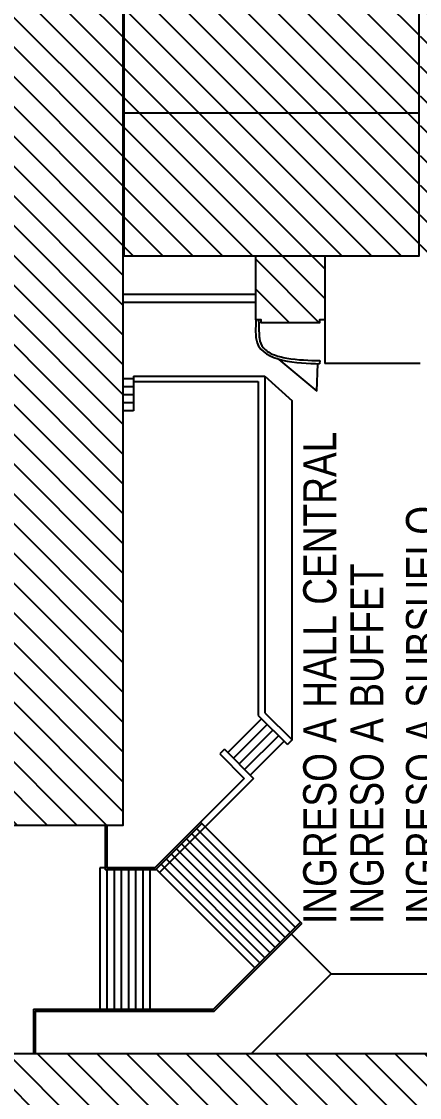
# Model space of a CAD drawing. Extents: x -30 to 1202, y 231 to 898.
# Drawn here: x 69.94 to 84.93, y 316.13 to 356.67 of the extents above; entities that cross this region are included whole.
import ezdxf

# ---------------------------------------------------------------- set-up
doc = ezdxf.new("R2010")
doc.units = 0
doc.header["$LTSCALE"] = 0.04
for name, color, linetype in [('LEYENDAS', 3, 'CONTINUOUS'), ('PISO', 1, 'CONTINUOUS'), ('PISOS', 1, 'CONTINUOUS'), ('PISOS1', 3, 'CONTINUOUS')]:
    doc.layers.add(name, color=color, linetype=linetype)
doc.styles.add('STYLE2', font='arial.ttf')

msp = doc.modelspace()

# ---------------------------------------------------------------- hatches: boundary and pattern name
at = {"layer": 'PISOS'}
h = msp.add_hatch(dxfattribs=at)
h.set_pattern_fill('ANSI31', color=256, scale=0.25, angle=90, style=0)
h.set_pattern_definition([(135, (233.1594, 233.73205), (-0.561266, -0.561266), [])])
h.paths.add_polyline_path([(62.579, 282.182), (62.579, 271.082), (109.059, 271.082), (109.059, 282.182)])
h.paths.add_polyline_path([(62.579, 293.282), (62.579, 282.182), (109.059, 282.182), (109.059, 293.282)])
h.paths.add_polyline_path([(56.209, 297.682), (54.409, 297.332), (54.409, 293.742), (56.209, 293.392), (62.959, 293.392), (64.759, 293.742), (64.759, 297.332), (62.959, 297.682)])
h.paths.add_polyline_path([(45.509, 317.782), (45.509, 309.432), (46.359, 309.432), (46.359, 304.332), (45.509, 304.332), (45.509, 297.782), (105.959, 297.782), (105.959, 304.332), (105.299, 304.332), (105.299, 309.432), (105.959, 309.432), (105.959, 317.782)])
h.paths.add_polyline_path([(55.559, 326.332), (53.559, 325.532), (53.559, 318.632), (55.559, 317.832), (65.559, 317.832), (67.559, 318.632), (67.559, 325.532), (65.559, 326.332)])
h.paths.add_polyline_path([(47.859, 374.532), (47.859, 370.132), (47.859, 326.382), (73.759, 326.382), (73.759, 374.532)])
h.paths.add_polyline_path([(55.359, 358.482), (55.359, 365.932), (66.259, 365.932), (66.259, 358.482)], flags=16)
h.paths.add_polyline_path([(73.809, 353.232), (73.809, 347.832), (84.909, 347.832), (84.909, 353.232)])
h.paths.add_polyline_path([(73.809, 358.632), (73.809, 353.232), (84.909, 353.232), (84.909, 358.632)])
h.paths.add_polyline_path([(73.809, 363.232), (73.809, 358.632), (84.909, 358.632), (84.909, 363.232)])
h.paths.add_polyline_path([(78.769, 347.832), (78.769, 345.432), (78.969, 345.432), (78.969, 345.323), (81.169, 345.323), (81.169, 345.432), (81.369, 345.432), (81.369, 347.832)])
h.paths.add_polyline_path([(84.959, 363.232), (84.959, 347.832), (105.959, 347.832), (105.959, 363.232)])

# ---------------------------------------------------------------- linework, layer by layer
at = {"layer": 'PISO'}
for p, q in [((78.769, 346.381), (73.759, 346.381)), ((78.769, 346.081), (73.759, 346.081)), ((81.369, 345.432), (81.369, 343.782)), ((79.63, 343.931), (81.069, 342.745)), ((81.174, 343.895), (81.171, 343.775)), ((81.069, 342.745), (81.098, 343.777)), ((84.959, 343.782), (81.369, 343.782)), ((74.159, 343.202), (73.759, 343.202)), ((74.159, 343.302), (79.109, 343.302)), ((74.159, 343.302), (74.159, 343.102)), ((74.159, 343.102), (78.859, 343.102)), ((74.159, 343.102), (74.159, 342.002)), ((78.859, 343.102), (78.859, 330.521)), ((79.109, 343.302), (79.109, 330.624)), ((79.109, 343.302), (80.132, 342.375)), ((74.159, 342.902), (73.759, 342.902)), ((74.159, 342.602), (73.759, 342.602)), ((74.159, 342.302), (73.759, 342.302)), ((80.132, 329.601), (80.132, 342.375)), ((74.159, 342.002), (73.759, 342.002)), ((78.859, 330.521), (79.955, 329.425)), ((79.109, 330.624), (80.132, 329.601)), ((78.983, 330.397), (77.71, 329.124)), ((79.195, 330.185), (77.922, 328.912)), ((79.407, 329.973), (78.135, 328.7)), ((79.62, 329.76), (78.347, 328.488)), ((77.587, 329.248), (77.41, 329.071)), ((77.587, 329.248), (78.683, 328.152)), ((79.832, 329.548), (78.559, 328.275)), ((80.132, 329.601), (79.955, 329.425)), ((77.41, 329.071), (78.329, 328.152)), ((78.329, 328.152), (74.959, 324.782)), ((78.683, 328.152), (75.136, 324.605)), ((73.089, 326.382), (73.089, 324.712)), ((73.159, 326.382), (73.159, 324.782)), ((74.959, 324.782), (76.678, 326.5)), ((74.988, 324.712), (76.727, 326.451)), ((76.678, 326.5), (80.496, 322.682)), ((76.345, 326.069), (80.065, 322.35)), ((76.536, 326.26), (80.256, 322.541)), ((75.964, 325.687), (79.683, 321.968)), ((76.154, 325.878), (79.874, 322.159)), ((75.582, 325.305), (79.301, 321.586)), ((75.773, 325.496), (79.492, 321.777)), ((72.889, 324.782), (72.889, 319.452)), ((73.089, 324.782), (72.889, 324.782)), ((74.959, 324.782), (73.159, 324.782)), ((75.2, 324.923), (78.919, 321.204)), ((75.391, 325.114), (79.11, 321.395)), ((74.988, 324.712), (73.089, 324.712)), ((73.159, 324.712), (73.159, 319.452)), ((73.429, 324.712), (73.429, 319.452)), ((73.699, 324.712), (73.699, 319.452)), ((73.969, 324.712), (73.969, 319.452)), ((74.239, 324.712), (74.239, 319.452)), ((74.509, 324.712), (74.509, 319.452)), ((74.779, 324.712), (74.779, 319.452)), ((75.009, 324.733), (78.728, 321.013)), ((77.167, 319.452), (80.447, 322.731)), ((77.196, 319.382), (80.496, 322.682)), ((81.609, 320.782), (80.103, 322.289)), ((81.609, 320.782), (78.609, 317.782)), ((81.609, 320.782), (93.195, 320.782)), ((70.389, 319.452), (77.167, 319.452)), ((70.389, 319.452), (70.389, 317.782)), ((70.459, 319.382), (77.196, 319.382)), ((70.459, 319.382), (70.459, 317.782))]:
    msp.add_line(p, q, dxfattribs=at)
at = {"layer": 'PISO', "start_tangent": (0, -1), "end_tangent": (0.999591, -0.028582)}
msp.add_spline([(78.769, 345.432), (78.815, 344.566), (81.171, 343.775)], degree=3, dxfattribs=at)
at = {"layer": 'PISO'}
msp.add_open_spline([(78.869, 345.432), (78.889, 344.933), (78.891, 344.832), (78.921, 344.585), (78.971, 344.47), (79.144, 344.273), (79.267, 344.193), (79.568, 344.066), (79.746, 344.02), (80.343, 343.915), (80.803, 343.906), (81.174, 343.895)], degree=3, knots=[0, 0, 0, 0, 0.301372, 0.301372, 0.815021, 0.815021, 1.32867, 1.32867, 1.842319, 1.842319, 2.953024, 2.953024, 2.953024, 2.953024], dxfattribs=at)
at = {"layer": 'PISOS1'}
msp.add_line((73.809, 353.232), (84.909, 353.232), dxfattribs=at)
for points in [[(73.759, 374.532), (73.759, 326.382), (47.859, 326.382), (47.859, 374.532)], [(84.909, 358.632), (84.909, 347.832), (73.809, 347.832), (73.809, 358.632)], [(105.299, 309.432), (105.299, 304.332), (105.959, 304.332), (105.959, 297.782), (45.509, 297.782), (45.509, 304.332), (46.359, 304.332), (46.359, 309.432), (45.509, 309.432), (45.509, 317.782), (105.959, 317.782), (105.959, 309.432)]]:
    msp.add_lwpolyline(points, close=True, dxfattribs=at)
msp.add_lwpolyline([(81.369, 347.832), (81.369, 345.432), (81.169, 345.432), (81.169, 345.323), (78.969, 345.323), (78.969, 345.432), (78.769, 345.432), (78.769, 347.832)], dxfattribs=at)

# ---------------------------------------------------------------- texts
at = {"layer": 'LEYENDAS', "style": 'STYLE2', "width": 0.8}
for s, p in [('INGRESO A HALL CENTRAL', (81.803, 322.664)), ('INGRESO A SUBSUELO', (85.676, 322.664)), ('INGRESO A BUFFET', (83.578, 322.664))]:
    msp.add_text(s, height=1.25, rotation=90, dxfattribs=at).set_placement(p)

doc.saveas('drawing.dxf')
